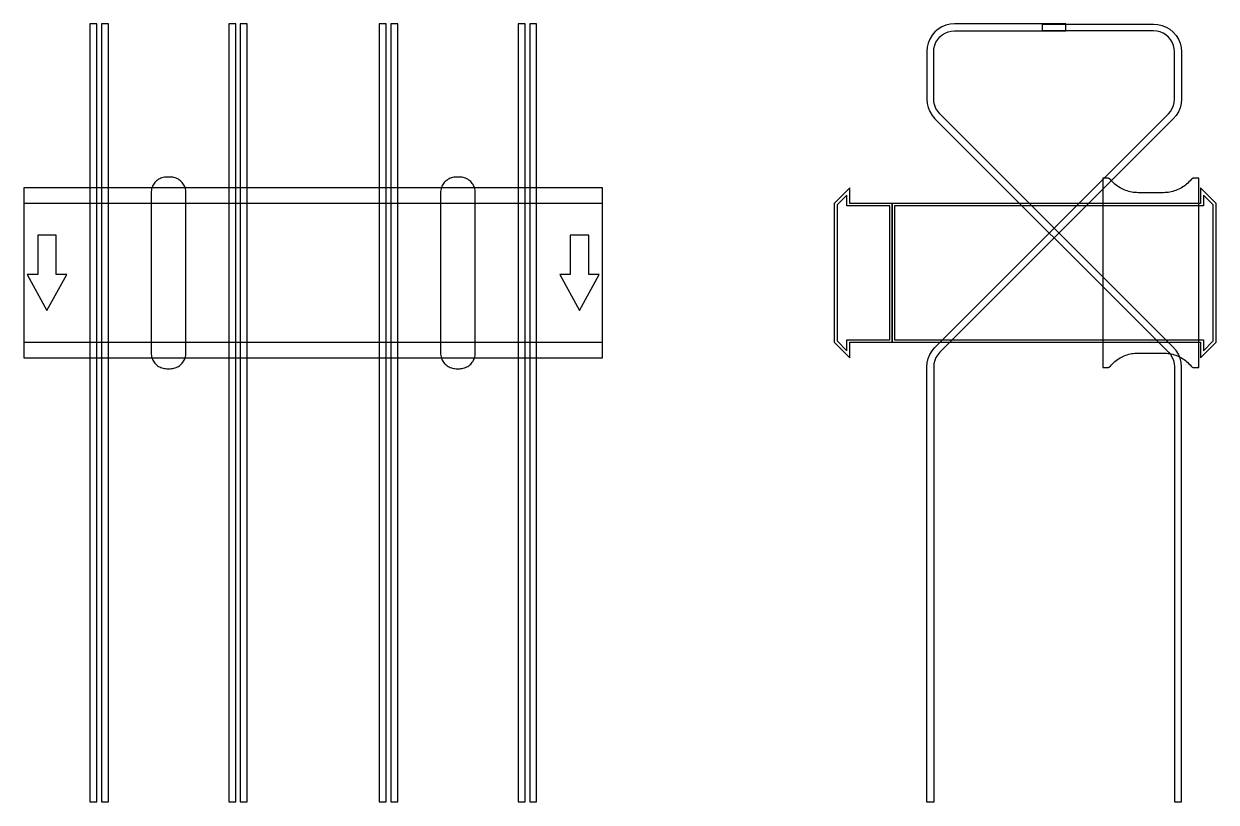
# Model space of a CAD drawing. Extents: x 0 to 1030, y -457 to 215.
import ezdxf

# ---------------------------------------------------------------- set-up
doc = ezdxf.new("R2010")
doc.units = 0
doc.layers.add('Halfen', color=7, linetype='CONTINUOUS')

msp = doc.modelspace()

# ---------------------------------------------------------------- linework, layer by layer
at = {"layer": 'Halfen', "color": 7}
for points in [[(63, -457.177), (63, 215.147), (57, 215.147), (57, -457.177)], [(73, -457.177), (73, 215.147), (67, 215.147), (67, -457.177)], [(183, -457.177), (183, 215.147), (177, 215.147), (177, -457.177)], [(193, -457.177), (193, 215.147), (187, 215.147), (187, -457.177)], [(313, -457.177), (313, 215.147), (307, 215.147), (307, -457.177)], [(323, -457.177), (323, 215.147), (317, 215.147), (317, -457.177)], [(433, -457.177), (433, 215.147), (427, 215.147), (427, -457.177)], [(443, -457.177), (443, 215.147), (437, 215.147), (437, -457.177)], [(1000, -457.177), (1000, -81.213), (999.705, -77.459), (998.825, -73.797), (997.384, -70.317), (995.416, -67.106), (992.971, -64.243), (791.272, 137.456), (789.438, 139.604), (787.962, 142.012), (786.881, 144.621), (786.222, 147.368), (786, 150.184), (786, 191.147), (786.222, 193.963), (786.881, 196.71), (787.962, 199.319), (789.438, 201.728), (791.272, 203.875), (793.42, 205.71), (795.828, 207.186), (798.438, 208.266), (801.184, 208.926), (804, 209.147), (900, 209.147), (900, 215.147), (804, 215.147), (800.246, 214.852), (796.584, 213.973), (793.104, 212.532), (789.893, 210.564), (787.029, 208.118), (784.584, 205.254), (782.616, 202.043), (781.175, 198.564), (780.295, 194.902), (780, 191.147), (780, 150.184), (780.295, 146.429), (781.175, 142.767), (782.616, 139.288), (784.584, 136.077), (787.029, 133.213), (988.728, -68.485), (990.562, -70.633), (992.038, -73.041), (993.119, -75.651), (993.778, -78.397), (994, -81.213), (994, -457.177)], [(780, -457.324), (780, -81.361), (780.295, -77.606), (781.175, -73.944), (782.616, -70.465), (784.584, -67.254), (787.029, -64.39), (988.728, 137.308), (990.562, 139.456), (992.038, 141.865), (993.119, 144.474), (993.778, 147.221), (994, 150.036), (994, 191), (993.778, 193.816), (993.119, 196.562), (992.038, 199.172), (990.562, 201.58), (988.728, 203.728), (986.58, 205.562), (984.172, 207.038), (981.562, 208.119), (978.816, 208.778), (976, 209), (880, 209), (880, 215), (976, 215), (979.754, 214.705), (983.416, 213.825), (986.896, 212.384), (990.107, 210.416), (992.971, 207.971), (995.416, 205.107), (997.384, 201.896), (998.825, 198.416), (999.705, 194.754), (1000, 191), (1000, 150.036), (999.705, 146.282), (998.825, 142.62), (997.384, 139.141), (995.416, 135.929), (992.971, 133.066), (791.272, -68.633), (789.438, -70.78), (787.962, -73.189), (786.881, -75.798), (786.222, -78.545), (786, -81.361), (786, -457.324)], [(140, -69.3), (140, -56.8), (140, 69.3), (139.958, 70.359), (139.834, 71.412), (139.627, 72.452), (139.339, 73.472), (138.972, 74.466), (138.529, 75.429), (138.011, 76.354), (137.422, 77.235), (136.765, 78.068), (136.046, 78.846), (135.268, 79.565), (134.435, 80.222), (133.554, 80.811), (132.629, 81.329), (131.666, 81.772), (130.672, 82.139), (129.652, 82.427), (128.612, 82.634), (127.559, 82.758), (126.5, 82.8), (123.5, 82.8), (122.441, 82.758), (121.388, 82.634), (120.348, 82.427), (119.328, 82.139), (118.334, 81.772), (117.371, 81.329), (116.446, 80.811), (115.565, 80.222), (114.732, 79.565), (113.954, 78.846), (113.235, 78.068), (112.578, 77.235), (111.989, 76.354), (111.471, 75.429), (111.028, 74.466), (110.661, 73.472), (110.373, 72.452), (110.166, 71.412), (110.042, 70.359), (110, 69.3), (110, -56.8), (110, -69.3), (110.042, -70.359), (110.166, -71.412), (110.373, -72.452), (110.661, -73.472), (111.028, -74.466), (111.471, -75.429), (111.989, -76.354), (112.578, -77.235), (113.235, -78.068), (113.954, -78.846), (114.732, -79.565), (115.565, -80.222), (116.446, -80.811), (117.371, -81.329), (118.334, -81.772), (119.328, -82.139), (120.348, -82.427), (121.388, -82.634), (122.441, -82.758), (123.5, -82.8), (126.5, -82.8), (127.559, -82.758), (128.612, -82.634), (129.652, -82.427), (130.672, -82.139), (131.666, -81.772), (132.629, -81.329), (133.554, -80.811), (134.435, -80.222), (135.268, -79.565), (136.046, -78.846), (136.765, -78.068), (137.422, -77.235), (138.011, -76.354), (138.529, -75.429), (138.972, -74.466), (139.339, -73.472), (139.627, -72.452), (139.834, -71.412), (139.958, -70.359), (140, -69.3)], [(390, -69.3), (390, -56.8), (390, 69.3), (389.958, 70.359), (389.834, 71.412), (389.627, 72.452), (389.339, 73.472), (388.972, 74.466), (388.529, 75.429), (388.011, 76.354), (387.422, 77.235), (386.765, 78.068), (386.046, 78.846), (385.268, 79.565), (384.435, 80.222), (383.554, 80.811), (382.629, 81.329), (381.666, 81.772), (380.672, 82.139), (379.652, 82.427), (378.612, 82.634), (377.559, 82.758), (376.5, 82.8), (373.5, 82.8), (372.441, 82.758), (371.388, 82.634), (370.348, 82.427), (369.328, 82.139), (368.334, 81.772), (367.371, 81.329), (366.446, 80.811), (365.565, 80.222), (364.732, 79.565), (363.954, 78.846), (363.235, 78.068), (362.578, 77.235), (361.989, 76.354), (361.471, 75.429), (361.028, 74.466), (360.661, 73.472), (360.373, 72.452), (360.166, 71.412), (360.042, 70.359), (360, 69.3), (360, -56.8), (360, -69.3), (360.042, -70.359), (360.166, -71.412), (360.373, -72.452), (360.661, -73.472), (361.028, -74.466), (361.471, -75.429), (361.989, -76.354), (362.578, -77.235), (363.235, -78.068), (363.954, -78.846), (364.732, -79.565), (365.565, -80.222), (366.446, -80.811), (367.371, -81.329), (368.334, -81.772), (369.328, -82.139), (370.348, -82.427), (371.388, -82.634), (372.441, -82.758), (373.5, -82.8), (376.5, -82.8), (377.559, -82.758), (378.612, -82.634), (379.652, -82.427), (380.672, -82.139), (381.666, -81.772), (382.629, -81.329), (383.554, -80.811), (384.435, -80.222), (385.268, -79.565), (386.046, -78.846), (386.765, -78.068), (387.422, -77.235), (388.011, -76.354), (388.529, -75.429), (388.972, -74.466), (389.339, -73.472), (389.627, -72.452), (389.834, -71.412), (389.958, -70.359), (390, -69.3)], [(0, -73.5), (500, -73.5), (500, 73.5), (0, 73.5)], [(750, -60), (750, 60), (713.5, 60), (713.5, 73.5), (700, 60), (700, -60), (713.5, -73.5), (713.5, -60)], [(1030, -60), (1030, 60), (1016.5, 73.5), (1016.5, 60), (750, 60), (750, -60), (1016.5, -60), (1016.5, -73.5)], [(1015, -81.8), (1015, 81.8), (1011, 81.8), (1010.846, 81.797), (1010.691, 81.786), (1010.538, 81.769), (1010.385, 81.746), (1010.234, 81.715), (1010.084, 81.678), (1009.936, 81.634), (1009.789, 81.584), (1009.646, 81.527), (1009.505, 81.464), (1009.366, 81.395), (1009.231, 81.32), (1009.1, 81.239), (1008.972, 81.153), (1008.848, 81.06), (1008.728, 80.963), (1008.613, 80.86), (1008.502, 80.752), (1008.397, 80.639), (1008.296, 80.522), (1007.41, 79.491), (1006.479, 78.5), (1005.505, 77.551), (1004.491, 76.646), (1003.437, 75.787), (1002.347, 74.975), (1001.222, 74.211), (1000.064, 73.499), (998.876, 72.838), (997.66, 72.23), (996.418, 71.676), (995.153, 71.178), (993.867, 70.736), (992.563, 70.351), (991.243, 70.024), (989.911, 69.756), (988.567, 69.547), (987.216, 69.397), (985.859, 69.307), (984.5, 69.277), (962.5, 69.277), (961.141, 69.307), (959.784, 69.397), (958.433, 69.547), (957.089, 69.756), (955.757, 70.024), (954.437, 70.351), (953.133, 70.736), (951.847, 71.178), (950.582, 71.676), (949.34, 72.23), (948.124, 72.838), (946.936, 73.499), (945.778, 74.211), (944.653, 74.975), (943.563, 75.787), (942.509, 76.646), (941.495, 77.551), (940.521, 78.5), (939.59, 79.491), (938.704, 80.522), (938.603, 80.639), (938.498, 80.752), (938.387, 80.86), (938.272, 80.963), (938.152, 81.06), (938.028, 81.153), (937.9, 81.239), (937.769, 81.32), (937.634, 81.395), (937.495, 81.464), (937.354, 81.527), (937.211, 81.584), (937.064, 81.634), (936.916, 81.678), (936.766, 81.715), (936.615, 81.746), (936.462, 81.769), (936.309, 81.786), (936.154, 81.797), (936, 81.8), (932, 81.8), (932, -81.8), (936, -81.8), (936.154, -81.797), (936.309, -81.786), (936.462, -81.769), (936.615, -81.746), (936.766, -81.715), (936.916, -81.678), (937.064, -81.634), (937.211, -81.584), (937.354, -81.527), (937.495, -81.464), (937.634, -81.395), (937.769, -81.32), (937.9, -81.239), (938.028, -81.153), (938.152, -81.06), (938.272, -80.963), (938.387, -80.86), (938.498, -80.752), (938.603, -80.639), (938.704, -80.522), (939.59, -79.491), (940.521, -78.5), (941.495, -77.551), (942.509, -76.646), (943.563, -75.787), (944.653, -74.975), (945.778, -74.211), (946.936, -73.499), (948.124, -72.838), (949.34, -72.23), (950.582, -71.676), (951.847, -71.178), (953.133, -70.736), (954.437, -70.351), (955.757, -70.024), (957.089, -69.756), (958.433, -69.547), (959.784, -69.397), (961.141, -69.307), (962.5, -69.277), (984.5, -69.277), (985.859, -69.307), (987.216, -69.397), (988.567, -69.547), (989.911, -69.756), (991.243, -70.024), (992.563, -70.351), (993.867, -70.736), (995.153, -71.178), (996.418, -71.676), (997.66, -72.23), (998.876, -72.838), (1000.064, -73.499), (1001.222, -74.211), (1002.347, -74.975), (1003.437, -75.787), (1004.491, -76.646), (1005.505, -77.551), (1006.479, -78.5), (1007.41, -79.491), (1008.296, -80.522), (1008.397, -80.639), (1008.502, -80.752), (1008.613, -80.86), (1008.728, -80.963), (1008.848, -81.06), (1008.972, -81.153), (1009.1, -81.239), (1009.231, -81.32), (1009.366, -81.395), (1009.505, -81.464), (1009.646, -81.527), (1009.789, -81.584), (1009.936, -81.634), (1010.084, -81.678), (1010.234, -81.715), (1010.385, -81.746), (1010.538, -81.769), (1010.691, -81.786), (1010.846, -81.797), (1011, -81.8)], [(748, -58), (748, 58), (711, 58), (711, 67.25), (702.5, 58.75), (702.5, -58.75), (711, -67.25), (711, -58)], [(1027.5, -58.75), (1027.5, 58.75), (1019, 67.25), (1019, 58), (752, 58), (752, -58), (1019, -58), (1019, -67.25)], [(0, -60), (500, -60), (500, 60), (0, 60)], [(20, -32.5), (37, -1.5), (28, -1.5), (28, 32.5), (12, 32.5), (12, -1.5), (3, -1.5)], [(480, -32.5), (497, -1.5), (488, -1.5), (488, 32.5), (472, 32.5), (472, -1.5), (463, -1.5)]]:
    msp.add_lwpolyline(points, close=True, dxfattribs=at)

doc.saveas('drawing.dxf')
